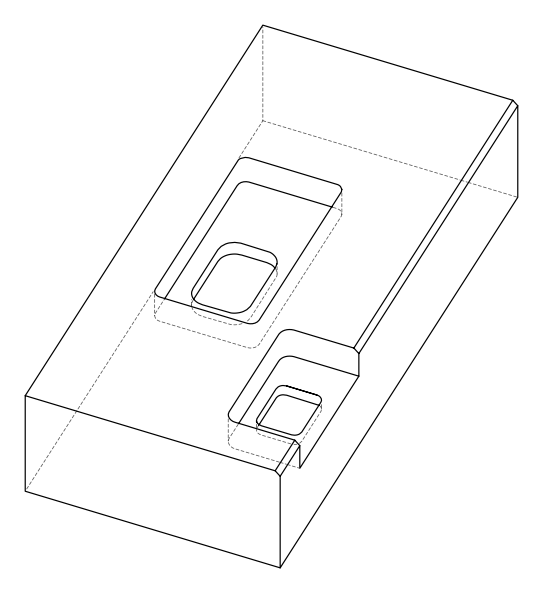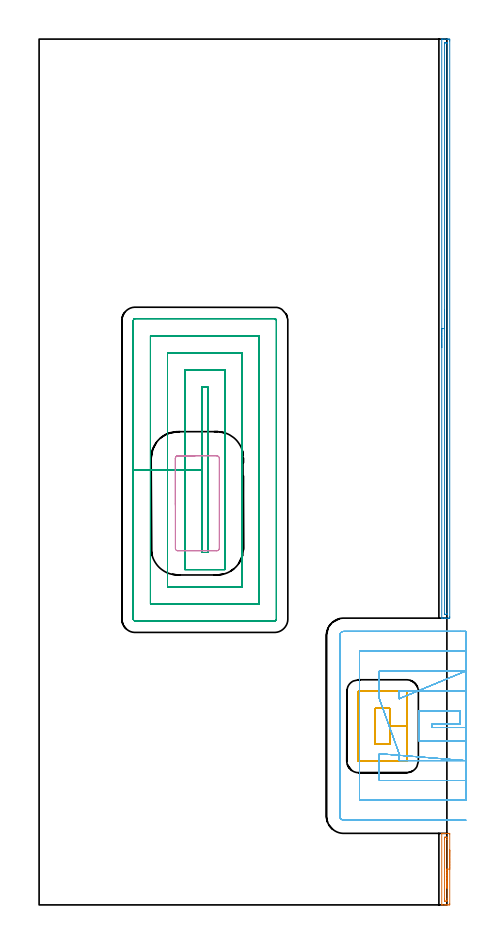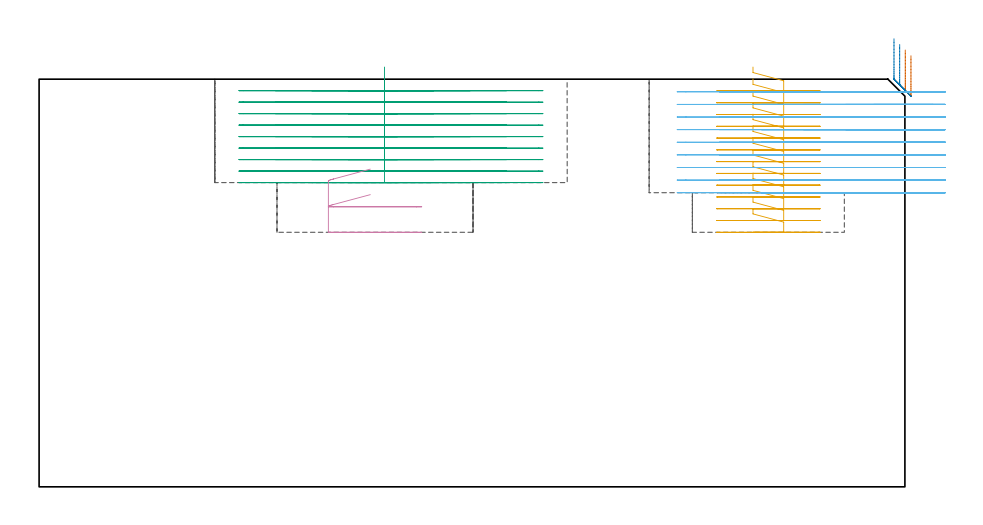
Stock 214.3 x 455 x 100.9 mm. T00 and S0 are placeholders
(PLAN: 6 operations, 4 tool changes, 65.8 min)
(1 AREA_MILL | FG_CHAMFER_SURFACE | UGT0205_001 | 0.77 min | 356 mm3)
(2 AREA_MILL_1 | FG_CHAMFER_SURFACE_1 | UGT0205_001 | 5.03 min | 2706 mm3)
(3 MILL_RECTANGULAR_POCKET | POCKET_RECTANGULAR_STRAIGHT | NXT0201_011 | Follow Part, ap 3, ae 75% | 30.66 min | 380440 mm3)
(4 MILL_RECTANGULAR_POCKET_1 | POCKET_RECTANGULAR_STRAIGHT_1 | UGT0201_109 | Follow Part, ap 6.35, ae 75% | 0.88 min | 42875 mm3)
(5 MILL_RECTANGULAR_POCKET_2 | POCKET_RECTANGULAR_STRAIGHT_2 | NXT0201_011 | Follow Part, ap 3, ae 75% | 6.08 min | 68345 mm3)
(6 MILL_SLOT | SLOT_PARTIAL_RECTANGULAR | UGT0201_131 | Follow Part, ap 3.475, ae 75% | 22.41 min | 149473 mm3)
(TOOL UGT0205_001 | Chamfer Mill 20 x 3 x 45 deg. | D20 FL50 Z2)
(TOOL NXT0201_011 | ENDMILL 12mm [2P460-1200-NA 1630] | D12 FL38 Z6)
(TOOL UGT0201_109 | End Mill 25.4 mm | D25.4 FL25 Z2)
(TOOL UGT0201_131 | Carbide End Mill 13.9 | D13.9 FL30 Z4)
(OP 1 AREA_MILL)
G17 G21 G94 G90
T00 M6
G54
G17 G0 G90 X215.8 Y28.8 S1061 M3
G43 Z110.9 H0
Z106.7
G94 G1 Y28.762 Z105.828 F250.
Y28.648 Z104.964
Y28.459 Z104.112
Y28.197 Z103.28
Y27.863 Z102.474
Y27.46 Z101.7
Y26.992 Z100.964
Y26.46 Z100.272
Y25.871 Z99.629
Y25.228 Z99.04
Y24.536 Z98.509
Y23.8 Z98.04
Y23.026 Z97.637
Y22.22 Z97.303
Y21.388 Z97.041
Y20.536 Z96.852
Y19.672 Z96.738
Y18.8 Z96.7
X215.799 Y0.565 Z96.701
X215.796 Y0.211
X215.791 Y0.01 Z96.703
X215.449 Y0. Z97.045
X214.81 Z97.688
X214.574 Z97.923
X213.935 Z98.561
X213.7 Z98.796
X213.229 Z99.27
X211.789 Z100.71
X211.693 Y0.003 Z100.8
X211.603 Y0.01 Z100.889
X211.6 Y0.12 Z100.9
Y37.48
X211.603 Y37.59 Z100.889
X211.693 Y37.598 Z100.8
X211.789 Y37.6 Z100.709
X212.422 Z100.077
X213.229 Z99.27
X213.7 Z98.796
X213.935 Z98.561
X214.574 Z97.923
X214.81 Z97.688
X215.449 Y37.595 Z97.045
X215.791 Y37.59 Z96.703
X215.796 Y37.389 Z96.701
X215.799 Y37.035
X215.8 Y18.8 Z96.7
X214.386 Z98.114
X214.385 Y3.233 Z98.115
X214.383 Y2.539 Z98.117
X214.379 Y2.344 Z98.121
X214.369 Y2.01 Z98.131
X214.035 Y2.003 Z98.465
X213.7 Y2.002 Z98.8
X213.159 Y2.004 Z99.341
X213.058 Y2.01 Z99.442
X213.021 Y2.032 Z99.479
X213.018 Y2.148 Z99.482
X213.016 Y2.344 Z99.484
X213.014 Y3.041 Z99.486
Y3.233
X213.015 Y34.367 Z99.485
X213.017 Y35.061 Z99.483
X213.021 Y35.256 Z99.479
X213.031 Y35.59 Z99.469
X213.365 Y35.597 Z99.135
X213.7 Y35.598 Z98.8
X214.241 Y35.596 Z98.259
X214.342 Y35.59 Z98.158
X214.379 Y35.568 Z98.121
X214.382 Y35.452 Z98.118
X214.384 Y35.256 Z98.116
X214.386 Y34.559 Z98.114
Y34.367
Y18.8
Y17.928 Z98.152
Y17.064 Z98.266
Y16.212 Z98.455
Y15.38 Z98.717
Y14.574 Z99.051
Y13.8 Z99.454
Y13.064 Z99.923
Y12.372 Z100.454
Y11.729 Z101.043
Y11.14 Z101.686
Y10.609 Z102.379
Y10.14 Z103.114
Y9.737 Z103.888
Y9.403 Z104.694
Y9.141 Z105.526
Y8.952 Z106.378
Y8.838 Z107.243
Y8.8 Z108.114
G0 Z110.9
M5
M2
(OP 2 AREA_MILL_1)
G17 G21 G94 G90
T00 M6
G54
G17 G0 G90 X211.6 Y292.85 S1061 M3
G43 Z110.9 H0
G94 G1 Y292.888 Z110.028 F250.
Y293.002 Z109.163
Y293.191 Z108.312
Y293.453 Z107.48
Y293.787 Z106.674
Y294.19 Z105.9
Y294.659 Z105.164
Y295.19 Z104.472
Y295.779 Z103.829
Y296.422 Z103.239
Y297.114 Z102.708
Y297.85 Z102.24
Y298.624 Z101.837
Y299.43 Z101.503
Y300.262 Z101.241
Y301.114 Z101.052
Y301.978 Z100.938
Y302.85 Z100.9
Y454.82
X211.603 Y454.99 Z100.888
X211.74 Y454.998 Z100.753
X211.882 Y455. Z100.617
X212.124 Z100.376
X212.826 Z99.669
X214.051 Z98.446
X214.574 Z97.92
X215.187 Z97.308
X215.449 Y454.997 Z97.047
X215.792 Y454.99 Z96.704
X215.797 Y454.73 Z96.7
X215.8 Y454.374
Y454.014
Y151.326
X215.797 Y150.97
X215.792 Y150.71 Z96.704
X215.449 Y150.7 Z97.047
X215.187 Z97.308
X214.574 Z97.92
X214.051 Z98.446
X213.7 Z98.796
X213.176 Z99.32
X212.826 Z99.669
X211.882 Z100.618
X211.74 Y150.702 Z100.753
X211.603 Y150.71 Z100.888
X211.6 Y150.879 Z100.9
Y302.85
X213.014 Z99.486
X213.015 Y452.586 Z99.485
X213.018 Y452.936 Z99.482
X213.021 Y452.978 Z99.479
X213.023 Y452.99 Z99.477
X213.052 Y452.993 Z99.448
X213.16 Y452.997 Z99.34
X213.295 Y453. Z99.205
X213.7 Z98.8
X214.169 Z98.331
X214.333 Y452.997 Z98.167
X214.366 Y452.994 Z98.134
X214.377 Y452.99 Z98.123
X214.38 Y452.98 Z98.12
X214.383 Y452.941 Z98.117
X214.385 Y452.779 Z98.115
Y153.114
X214.382 Y152.764 Z98.118
X214.379 Y152.722 Z98.121
X214.377 Y152.71 Z98.123
X214.348 Y152.707 Z98.152
X214.24 Y152.703 Z98.26
X214.105 Y152.7 Z98.395
X213.7 Z98.8
X213.23 Z99.27
X213.067 Y152.703 Z99.433
X213.034 Y152.706 Z99.466
X213.023 Y152.71 Z99.477
X213.02 Y152.72 Z99.48
X213.017 Y152.759 Z99.483
X213.015 Y152.921 Z99.485
X213.014 Y302.85 Z99.486
Y303.722 Z99.524
Y304.587 Z99.638
Y305.438 Z99.826
Y306.27 Z100.089
Y307.076 Z100.423
Y307.85 Z100.825
Y308.586 Z101.294
Y309.278 Z101.825
Y309.921 Z102.415
Y310.51 Z103.058
Y311.042 Z103.75
Y311.51 Z104.486
Y311.913 Z105.26
Y312.247 Z106.066
Y312.509 Z106.898
Y312.698 Z107.749
Y312.812 Z108.614
Y312.85 Z109.486
G0 Z110.9
M5
M2
(OP 3 MILL_RECTANGULAR_POCKET)
G17 G21 G94 G90
T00 M6
G54
G17 G0 G90 X85.5 Y250.462 S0 M3
G43 Z110.9 H1
Z103.9
G94 G1 Y228.65 Z98.055 F250.
Y185.2 F500.
X88.7
Y272.1
X85.5
Y228.65
X76.5
Y176.2
X97.7
Y281.1
X76.5
Y228.65
X67.5
Y167.2
X106.7
Y290.1
X67.5
Y228.65
X58.5
Y158.2
X115.7
Y299.1
X58.5
Y228.65
X49.5
Y150.2
G3 X50.5 Y149.2 R1.
G1 X123.7
G3 X124.7 Y150.2 R1.
G1 Y307.1
G3 X123.7 Y308.1 R1.
G1 X50.5
G3 X49.5 Y307.1 R1.
G1 Y228.65
Y227.65
G0 X85.5 Y250.462 Z101.055
G1 Y228.65 Z95.211 F250.
Y185.2 F500.
X88.7
Y272.1
X85.5
Y228.65
X76.5
Y176.2
X97.7
Y281.1
X76.5
Y228.65
X67.5
Y167.2
X106.7
Y290.1
X67.5
Y228.65
X58.5
Y158.2
X115.7
Y299.1
X58.5
Y228.65
X49.5
Y150.2
G3 X50.5 Y149.2 R1.
G1 X123.7
G3 X124.7 Y150.2 R1.
G1 Y307.1
G3 X123.7 Y308.1 R1.
G1 X50.5
G3 X49.5 Y307.1 R1.
G1 Y228.65
Y227.65
G0 X85.5 Y250.462 Z98.211
G1 Y228.65 Z92.367 F250.
Y185.2 F500.
X88.7
Y272.1
X85.5
Y228.65
X76.5
Y176.2
X97.7
Y281.1
X76.5
Y228.65
X67.5
Y167.2
X106.7
Y290.1
X67.5
Y228.65
X58.5
Y158.2
X115.7
Y299.1
X58.5
Y228.65
X49.5
Y150.2
G3 X50.5 Y149.2 R1.
G1 X123.7
G3 X124.7 Y150.2 R1.
G1 Y307.1
G3 X123.7 Y308.1 R1.
G1 X50.5
G3 X49.5 Y307.1 R1.
G1 Y228.65
Y227.65
G0 X85.5 Y250.462 Z95.367
G1 Y228.65 Z89.522 F250.
Y185.2 F500.
X88.7
Y272.1
X85.5
Y228.65
X76.5
Y176.2
X97.7
Y281.1
X76.5
Y228.65
X67.5
Y167.2
X106.7
Y290.1
X67.5
Y228.65
X58.5
Y158.2
X115.7
Y299.1
X58.5
Y228.65
X49.5
Y150.2
G3 X50.5 Y149.2 R1.
G1 X123.7
G3 X124.7 Y150.2 R1.
G1 Y307.1
G3 X123.7 Y308.1 R1.
G1 X50.5
G3 X49.5 Y307.1 R1.
G1 Y228.65
Y227.65
G0 X85.5 Y250.462 Z92.522
G1 Y228.65 Z86.678 F250.
Y185.2 F500.
X88.7
Y272.1
X85.5
Y228.65
X76.5
Y176.2
X97.7
Y281.1
X76.5
Y228.65
X67.5
Y167.2
X106.7
Y290.1
X67.5
Y228.65
X58.5
Y158.2
X115.7
Y299.1
X58.5
Y228.65
X49.5
Y150.2
G3 X50.5 Y149.2 R1.
G1 X123.7
G3 X124.7 Y150.2 R1.
G1 Y307.1
G3 X123.7 Y308.1 R1.
G1 X50.5
G3 X49.5 Y307.1 R1.
G1 Y228.65
Y227.65
G0 X85.5 Y250.462 Z89.678
G1 Y228.65 Z83.833 F250.
Y185.2 F500.
X88.7
Y272.1
X85.5
Y228.65
X76.5
Y176.2
X97.7
Y281.1
X76.5
Y228.65
X67.5
Y167.2
X106.7
Y290.1
X67.5
Y228.65
X58.5
Y158.2
X115.7
Y299.1
X58.5
Y228.65
X49.5
Y150.2
G3 X50.5 Y149.2 R1.
G1 X123.7
G3 X124.7 Y150.2 R1.
G1 Y307.1
G3 X123.7 Y308.1 R1.
G1 X50.5
G3 X49.5 Y307.1 R1.
G1 Y228.65
Y227.65
G0 X85.5 Y250.462 Z86.833
G1 Y228.65 Z80.989 F250.
Y185.2 F500.
X88.7
Y272.1
X85.5
Y228.65
X76.5
Y176.2
X97.7
Y281.1
X76.5
Y228.65
X67.5
Y167.2
X106.7
Y290.1
X67.5
Y228.65
X58.5
Y158.2
X115.7
Y299.1
X58.5
Y228.65
X49.5
Y150.2
G3 X50.5 Y149.2 R1.
G1 X123.7
G3 X124.7 Y150.2 R1.
G1 Y307.1
G3 X123.7 Y308.1 R1.
G1 X50.5
G3 X49.5 Y307.1 R1.
G1 Y228.65
Y227.65
G0 X85.5 Y250.462 Z83.989
G1 Y228.65 Z78.144 F250.
Y185.2 F500.
X88.7
Y272.1
X85.5
Y228.65
X76.5
Y176.2
X97.7
Y281.1
X76.5
Y228.65
X67.5
Y167.2
X106.7
Y290.1
X67.5
Y228.65
X58.5
Y158.2
X115.7
Y299.1
X58.5
Y228.65
X49.5
Y150.2
G3 X50.5 Y149.2 R1.
G1 X123.7
G3 X124.7 Y150.2 R1.
G1 Y307.1
G3 X123.7 Y308.1 R1.
G1 X50.5
G3 X49.5 Y307.1 R1.
G1 Y228.65
Y227.65
G0 X85.5 Y250.462 Z81.144
G1 Y228.65 Z75.3 F250.
Y185.2 F500.
X88.7
Y272.1
X85.5
Y228.65
X76.5
Y176.2
X97.7
Y281.1
X76.5
Y228.65
X67.5
Y167.2
X106.7
Y290.1
X67.5
Y228.65
X58.5
Y158.2
X115.7
Y299.1
X58.5
Y228.65
X49.5
Y150.2
G3 X50.5 Y149.2 R1.
G1 X123.7
G3 X124.7 Y150.2 R1.
G1 Y307.1
G3 X123.7 Y308.1 R1.
G1 X50.5
G3 X49.5 Y307.1 R1.
G1 Y228.65
Y227.65
G0 Z110.9
M5
M2
(OP 4 MILL_RECTANGULAR_POCKET_1)
G17 G21 G94 G90
T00 M6
G54
G17 G0 G90 X81.975 Y236. S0 M3
G43 Z110.9 H0
Z78.633
G94 G1 X72.9 Z76.202 F250.
X72.786 Z76.171
X72.489 Y235.939 Z76.09
X72.215 Y235.811 Z76.009
X71.977 Y235.623 Z75.928
X71.789 Y235.385 Z75.847
X71.661 Y235.111 Z75.765
X71.6 Y234.814 Z75.684
Y234.7 Z75.654
Y211.05 Z69.317
Y187.4 F500.
G3 X72.9 Y186.1 R1.3
G1 X93.4
G3 X94.7 Y187.4 R1.3
G1 Y234.7
G3 X93.4 Y236. R1.3
G1 X72.9
G3 X71.6 Y234.7 R1.3
G1 Y211.05
Y210.05
G0 X81.975 Y236. Z72.317
G1 X72.9 Z69.885 F250.
X72.786 Z69.855
X72.489 Y235.939 Z69.773
X72.215 Y235.811 Z69.692
X71.977 Y235.623 Z69.611
X71.789 Y235.385 Z69.53
X71.661 Y235.111 Z69.449
X71.6 Y234.814 Z69.368
Y234.7 Z69.337
Y211.05 Z63.
Y187.4 F500.
G3 X72.9 Y186.1 R1.3
G1 X93.4
G3 X94.7 Y187.4 R1.3
G1 Y234.7
G3 X93.4 Y236. R1.3
G1 X72.9
G3 X71.6 Y234.7 R1.3
G1 Y211.05
Y210.05
G0 Z110.9
M5
M2
(OP 5 MILL_RECTANGULAR_POCKET_2)
G17 G21 G94 G90
T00 M6
G54
G17 G0 G90 X176.7 Y89.576 S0 M3
G43 Z110.9 H1
Z103.9
G94 G1 Y84.5 Z102.54 F250.
X184.3 Z100.503
Y93.9 Z97.985
Y103.3 F500.
X176.7
Y84.5
X184.3
Y93.9
X193.3
Y112.1
G3 X193.1 Y112.3 R0.2
G1 X167.9
G3 X167.7 Y112.1 R0.2
G1 Y75.7
G3 X167.9 Y75.5 R0.2
G1 X193.1
G3 X193.3 Y75.7 R0.2
G1 Y93.9
Y94.9
G0 X176.7 Y89.576 Z100.985
G1 Y84.5 Z99.624 F250.
X184.3 Z97.588
Y93.9 Z95.069
Y103.3 F500.
X176.7
Y84.5
X184.3
Y93.9
X193.3
Y112.1
G3 X193.1 Y112.3 R0.2
G1 X167.9
G3 X167.7 Y112.1 R0.2
G1 Y75.7
G3 X167.9 Y75.5 R0.2
G1 X193.1
G3 X193.3 Y75.7 R0.2
G1 Y93.9
Y94.9
G0 X176.7 Y89.576 Z98.069
G1 Y84.5 Z96.709 F250.
X184.3 Z94.672
Y93.9 Z92.154
Y103.3 F500.
X176.7
Y84.5
X184.3
Y93.9
X193.3
Y112.1
G3 X193.1 Y112.3 R0.2
G1 X167.9
G3 X167.7 Y112.1 R0.2
G1 Y75.7
G3 X167.9 Y75.5 R0.2
G1 X193.1
G3 X193.3 Y75.7 R0.2
G1 Y93.9
Y94.9
G0 X176.7 Y89.576 Z95.154
G1 Y84.5 Z93.794 F250.
X184.3 Z91.757
Y93.9 Z89.238
Y103.3 F500.
X176.7
Y84.5
X184.3
Y93.9
X193.3
Y112.1
G3 X193.1 Y112.3 R0.2
G1 X167.9
G3 X167.7 Y112.1 R0.2
G1 Y75.7
G3 X167.9 Y75.5 R0.2
G1 X193.1
G3 X193.3 Y75.7 R0.2
G1 Y93.9
Y94.9
G0 X176.7 Y89.576 Z92.238
G1 Y84.5 Z90.878 F250.
X184.3 Z88.842
Y93.9 Z86.323
Y103.3 F500.
X176.7
Y84.5
X184.3
Y93.9
X193.3
Y112.1
G3 X193.1 Y112.3 R0.2
G1 X167.9
G3 X167.7 Y112.1 R0.2
G1 Y75.7
G3 X167.9 Y75.5 R0.2
G1 X193.1
G3 X193.3 Y75.7 R0.2
G1 Y93.9
Y94.9
G0 X176.7 Y89.576 Z89.323
G1 Y84.5 Z87.963 F250.
X184.3 Z85.926
Y93.9 Z83.408
Y103.3 F500.
X176.7
Y84.5
X184.3
Y93.9
X193.3
Y112.1
G3 X193.1 Y112.3 R0.2
G1 X167.9
G3 X167.7 Y112.1 R0.2
G1 Y75.7
G3 X167.9 Y75.5 R0.2
G1 X193.1
G3 X193.3 Y75.7 R0.2
G1 Y93.9
Y94.9
G0 X176.7 Y89.576 Z86.408
G1 Y84.5 Z85.047 F250.
X184.3 Z83.011
Y93.9 Z80.492
Y103.3 F500.
X176.7
Y84.5
X184.3
Y93.9
X193.3
Y112.1
G3 X193.1 Y112.3 R0.2
G1 X167.9
G3 X167.7 Y112.1 R0.2
G1 Y75.7
G3 X167.9 Y75.5 R0.2
G1 X193.1
G3 X193.3 Y75.7 R0.2
G1 Y93.9
Y94.9
G0 X176.7 Y89.576 Z83.492
G1 Y84.5 Z82.132 F250.
X184.3 Z80.096
Y93.9 Z77.577
Y103.3 F500.
X176.7
Y84.5
X184.3
Y93.9
X193.3
Y112.1
G3 X193.1 Y112.3 R0.2
G1 X167.9
G3 X167.7 Y112.1 R0.2
G1 Y75.7
G3 X167.9 Y75.5 R0.2
G1 X193.1
G3 X193.3 Y75.7 R0.2
G1 Y93.9
Y94.9
G0 X176.7 Y89.576 Z80.577
G1 Y84.5 Z79.217 F250.
X184.3 Z77.18
Y93.9 Z74.662
Y103.3 F500.
X176.7
Y84.5
X184.3
Y93.9
X193.3
Y112.1
G3 X193.1 Y112.3 R0.2
G1 X167.9
G3 X167.7 Y112.1 R0.2
G1 Y75.7
G3 X167.9 Y75.5 R0.2
G1 X193.1
G3 X193.3 Y75.7 R0.2
G1 Y93.9
Y94.9
G0 X176.7 Y89.576 Z77.662
G1 Y84.5 Z76.301 F250.
X184.3 Z74.265
Y93.9 Z71.746
Y103.3 F500.
X176.7
Y84.5
X184.3
Y93.9
X193.3
Y112.1
G3 X193.1 Y112.3 R0.2
G1 X167.9
G3 X167.7 Y112.1 R0.2
G1 Y75.7
G3 X167.9 Y75.5 R0.2
G1 X193.1
G3 X193.3 Y75.7 R0.2
G1 Y93.9
Y94.9
G0 X176.7 Y89.576 Z74.746
G1 Y84.5 Z73.386 F250.
X184.3 Z71.349
Y93.9 Z68.831
Y103.3 F500.
X176.7
Y84.5
X184.3
Y93.9
X193.3
Y112.1
G3 X193.1 Y112.3 R0.2
G1 X167.9
G3 X167.7 Y112.1 R0.2
G1 Y75.7
G3 X167.9 Y75.5 R0.2
G1 X193.1
G3 X193.3 Y75.7 R0.2
G1 Y93.9
Y94.9
G0 X176.7 Y89.576 Z71.831
G1 Y84.5 Z70.471 F250.
X184.3 Z68.434
Y93.9 Z65.915
Y103.3 F500.
X176.7
Y84.5
X184.3
Y93.9
X193.3
Y112.1
G3 X193.1 Y112.3 R0.2
G1 X167.9
G3 X167.7 Y112.1 R0.2
G1 Y75.7
G3 X167.9 Y75.5 R0.2
G1 X193.1
G3 X193.3 Y75.7 R0.2
G1 Y93.9
Y94.9
G0 X176.7 Y89.576 Z68.915
G1 Y84.5 Z67.555 F250.
X184.3 Z65.519
Y93.9 Z63.
Y103.3 F500.
X176.7
Y84.5
X184.3
Y93.9
X193.3
Y112.1
G3 X193.1 Y112.3 R0.2
G1 X167.9
G3 X167.7 Y112.1 R0.2
G1 Y75.7
G3 X167.9 Y75.5 R0.2
G1 X193.1
G3 X193.3 Y75.7 R0.2
G1 Y93.9
Y94.9
G0 Z110.9
M5
M2
(OP 6 MILL_SLOT)
G17 G21 G94 G90
T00 M6
G54
G17 G0 G90 X224.25 Y93.2 S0 M3
G43 Z110.9 H0
Z97.778
G94 G1 X221.25 F250.
X206.6 F500.
Y95.1
X221.25
Y102.05
X199.65
Y86.25
X221.25
X224.25 F250.
Y112.475
X221.25
X189.225 F500.
Y111.35
Y108.35 F250.
X224.25 Y122.9 F500.
X221.25 F250.
X178.8 F500.
Y111.35
Y108.35 F250.
X189.225 Y79.45 F500.
Y76.45 F250.
Y75.825 F500.
X221.25
X224.25 F250.
X178.8 Y79.45 F500.
Y76.45 F250.
Y65.4 F500.
X221.25
X224.25 F250.
Y133.325
X221.25
X168.375 F500.
Y54.975
X221.25
X224.25 F250.
Y143.75
X221.25
X160.1 F500.
G3 X157.95 Y141.6 R2.15
G1 Y46.7
G3 X160.1 Y44.55 R2.15
G1 X221.25
X224.25 F250.
G0 Y93.2 Z94.655
G1 X221.25
X206.6 F500.
Y95.1
X221.25
Y102.05
X199.65
Y86.25
X221.25
X224.25 F250.
Y112.475
X221.25
X189.225 F500.
Y111.35
Y108.35 F250.
X224.25 Y122.9 F500.
X221.25 F250.
X178.8 F500.
Y111.35
Y108.35 F250.
X189.225 Y79.45 F500.
Y76.45 F250.
Y75.825 F500.
X221.25
X224.25 F250.
X178.8 Y79.45 F500.
Y76.45 F250.
Y65.4 F500.
X221.25
X224.25 F250.
Y133.325
X221.25
X168.375 F500.
Y54.975
X221.25
X224.25 F250.
Y143.75
X221.25
X160.1 F500.
G3 X157.95 Y141.6 R2.15
G1 Y46.7
G3 X160.1 Y44.55 R2.15
G1 X221.25
X224.25 F250.
G0 Y93.2 Z91.533
G1 X221.25
X206.6 F500.
Y95.1
X221.25
Y102.05
X199.65
Y86.25
X221.25
X224.25 F250.
Y112.475
X221.25
X189.225 F500.
Y111.35
Y108.35 F250.
X224.25 Y122.9 F500.
X221.25 F250.
X178.8 F500.
Y111.35
Y108.35 F250.
X189.225 Y79.45 F500.
Y76.45 F250.
Y75.825 F500.
X221.25
X224.25 F250.
X178.8 Y79.45 F500.
Y76.45 F250.
Y65.4 F500.
X221.25
X224.25 F250.
Y133.325
X221.25
X168.375 F500.
Y54.975
X221.25
X224.25 F250.
Y143.75
X221.25
X160.1 F500.
G3 X157.95 Y141.6 R2.15
G1 Y46.7
G3 X160.1 Y44.55 R2.15
G1 X221.25
X224.25 F250.
G0 Y93.2 Z88.411
G1 X221.25
X206.6 F500.
Y95.1
X221.25
Y102.05
X199.65
Y86.25
X221.25
X224.25 F250.
Y112.475
X221.25
X189.225 F500.
Y111.35
Y108.35 F250.
X224.25 Y122.9 F500.
X221.25 F250.
X178.8 F500.
Y111.35
Y108.35 F250.
X189.225 Y79.45 F500.
Y76.45 F250.
Y75.825 F500.
X221.25
X224.25 F250.
X178.8 Y79.45 F500.
Y76.45 F250.
Y65.4 F500.
X221.25
X224.25 F250.
Y133.325
X221.25
X168.375 F500.
Y54.975
X221.25
X224.25 F250.
Y143.75
X221.25
X160.1 F500.
G3 X157.95 Y141.6 R2.15
G1 Y46.7
G3 X160.1 Y44.55 R2.15
G1 X221.25
X224.25 F250.
G0 Y93.2 Z85.289
G1 X221.25
X206.6 F500.
Y95.1
X221.25
Y102.05
X199.65
Y86.25
X221.25
X224.25 F250.
Y112.475
X221.25
X189.225 F500.
Y111.35
Y108.35 F250.
X224.25 Y122.9 F500.
X221.25 F250.
X178.8 F500.
Y111.35
Y108.35 F250.
X189.225 Y79.45 F500.
Y76.45 F250.
Y75.825 F500.
X221.25
X224.25 F250.
X178.8 Y79.45 F500.
Y76.45 F250.
Y65.4 F500.
X221.25
X224.25 F250.
Y133.325
X221.25
X168.375 F500.
Y54.975
X221.25
X224.25 F250.
Y143.75
X221.25
X160.1 F500.
G3 X157.95 Y141.6 R2.15
G1 Y46.7
G3 X160.1 Y44.55 R2.15
G1 X221.25
X224.25 F250.
G0 Y93.2 Z82.167
G1 X221.25
X206.6 F500.
Y95.1
X221.25
Y102.05
X199.65
Y86.25
X221.25
X224.25 F250.
Y112.475
X221.25
X189.225 F500.
Y111.35
Y108.35 F250.
X224.25 Y122.9 F500.
X221.25 F250.
X178.8 F500.
Y111.35
Y108.35 F250.
X189.225 Y79.45 F500.
Y76.45 F250.
Y75.825 F500.
X221.25
X224.25 F250.
X178.8 Y79.45 F500.
Y76.45 F250.
Y65.4 F500.
X221.25
X224.25 F250.
Y133.325
X221.25
X168.375 F500.
Y54.975
X221.25
X224.25 F250.
Y143.75
X221.25
X160.1 F500.
G3 X157.95 Y141.6 R2.15
G1 Y46.7
G3 X160.1 Y44.55 R2.15
G1 X221.25
X224.25 F250.
G0 Y93.2 Z79.044
G1 X221.25
X206.6 F500.
Y95.1
X221.25
Y102.05
X199.65
Y86.25
X221.25
X224.25 F250.
Y112.475
X221.25
X189.225 F500.
Y111.35
Y108.35 F250.
X224.25 Y122.9 F500.
X221.25 F250.
X178.8 F500.
Y111.35
Y108.35 F250.
X189.225 Y79.45 F500.
Y76.45 F250.
Y75.825 F500.
X221.25
X224.25 F250.
X178.8 Y79.45 F500.
Y76.45 F250.
Y65.4 F500.
X221.25
X224.25 F250.
Y133.325
X221.25
X168.375 F500.
Y54.975
X221.25
X224.25 F250.
Y143.75
X221.25
X160.1 F500.
G3 X157.95 Y141.6 R2.15
G1 Y46.7
G3 X160.1 Y44.55 R2.15
G1 X221.25
X224.25 F250.
G0 Y93.2 Z75.922
G1 X221.25
X206.6 F500.
Y95.1
X221.25
Y102.05
X199.65
Y86.25
X221.25
X224.25 F250.
Y112.475
X221.25
X189.225 F500.
Y111.35
Y108.35 F250.
X224.25 Y122.9 F500.
X221.25 F250.
X178.8 F500.
Y111.35
Y108.35 F250.
X189.225 Y79.45 F500.
Y76.45 F250.
Y75.825 F500.
X221.25
X224.25 F250.
X178.8 Y79.45 F500.
Y76.45 F250.
Y65.4 F500.
X221.25
X224.25 F250.
Y133.325
X221.25
X168.375 F500.
Y54.975
X221.25
X224.25 F250.
Y143.75
X221.25
X160.1 F500.
G3 X157.95 Y141.6 R2.15
G1 Y46.7
G3 X160.1 Y44.55 R2.15
G1 X221.25
X224.25 F250.
G0 Y93.2 Z72.8
G1 X221.25
X206.6 F500.
Y95.1
X221.25
Y102.05
X199.65
Y86.25
X221.25
X224.25 F250.
Y112.475
X221.25
X189.225 F500.
Y111.35
Y108.35 F250.
X224.25 Y122.9 F500.
X221.25 F250.
X178.8 F500.
Y111.35
Y108.35 F250.
X189.225 Y79.45 F500.
Y76.45 F250.
Y75.825 F500.
X221.25
X224.25 F250.
X178.8 Y79.45 F500.
Y76.45 F250.
Y65.4 F500.
X221.25
X224.25 F250.
Y133.325
X221.25
X168.375 F500.
Y54.975
X221.25
X224.25 F250.
Y143.75
X221.25
X160.1 F500.
G3 X157.95 Y141.6 R2.15
G1 Y46.7
G3 X160.1 Y44.55 R2.15
G1 X221.25
X224.25 F250.
G0 Z110.9
M5
M2
